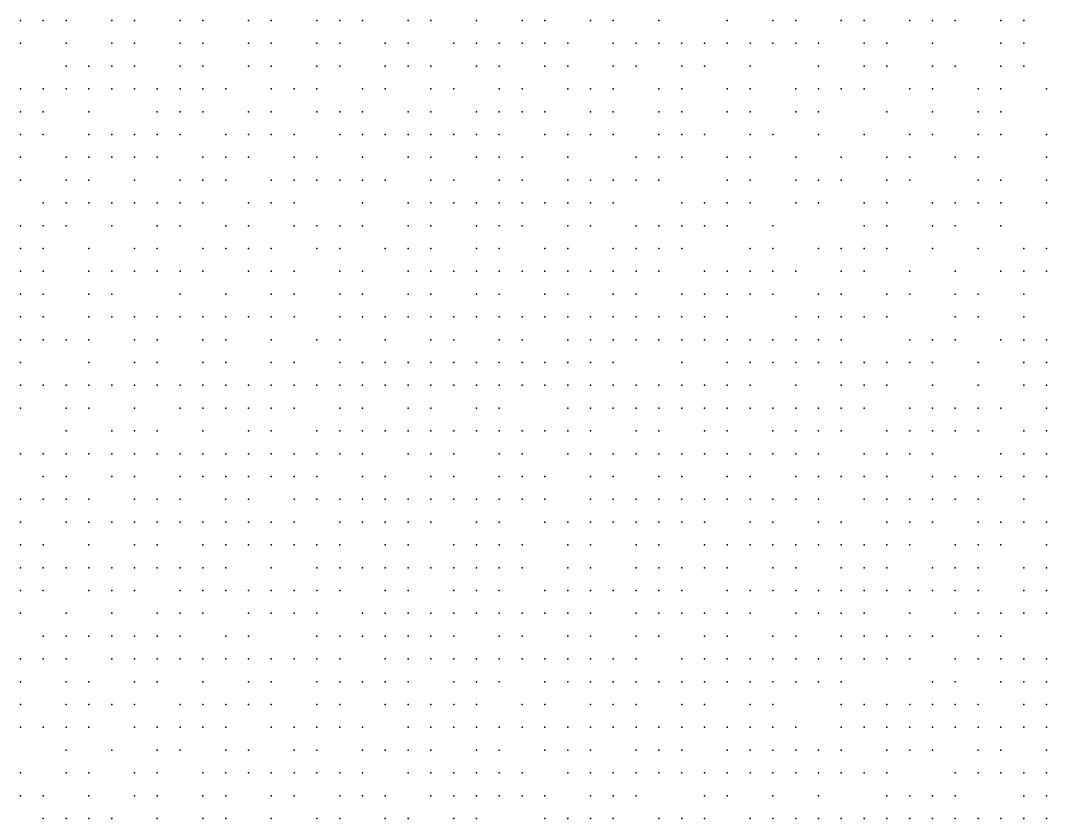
# Model space of a CAD drawing. Extents: x 429 to 793, y 817 to 1241.
# Drawn here: x 543.98 to 576.83, y 870.63 to 896.18 of the extents above; entities that cross this region are included whole.
import ezdxf

# ---------------------------------------------------------------- set-up
doc = ezdxf.new("R2010")
doc.units = 0

msp = doc.modelspace()

# ---------------------------------------------------------------- linework, layer by layer
for p in [(543.98, 896.18, 185.505), (544.71, 896.18, 185.93), (545.44, 896.18, 186.355), (546.9, 896.18, 187.21), (547.63, 896.18, 187.64), (549.09, 896.18, 188.5), (549.82, 896.18, 189.41), (551.28, 896.18, 190.195), (552.01, 896.18, 190.777), (553.47, 896.18, 191.712), (554.2, 896.18, 192.169), (554.93, 896.18, 192.627), (556.39, 896.18, 193.632), (557.12, 896.18, 194.01), (558.58, 896.18, 195.313), (560.04, 896.18, 196.151), (560.77, 896.18, 196.653), (562.23, 896.18, 197.673), (562.96, 896.18, 198.057), (564.42, 896.18, 199.219), (566.61, 896.18, 200.567), (568.07, 896.18, 201.562), (568.8, 896.18, 202.06), (570.26, 896.18, 203.122), (570.99, 896.18, 203.617), (572.45, 896.18, 204.607), (573.18, 896.18, 205.025), (573.91, 896.18, 205.443), (575.37, 896.18, 206.348), (576.1, 896.18, 206.92), (543.98, 895.45, 184.89), (545.44, 895.45, 185.872), (546.9, 895.45, 186.915), (547.63, 895.45, 187.466), (549.09, 895.45, 188.558), (549.82, 895.45, 188.617), (551.28, 895.45, 189.85), (552.01, 895.45, 190.372), (553.47, 895.45, 191.215), (554.2, 895.45, 191.673), (555.66, 895.45, 192.633), (556.39, 895.45, 193.135), (557.85, 895.45, 194.14), (558.58, 895.45, 194.642), (559.31, 895.45, 195.145), (560.04, 895.45, 195.647), (560.77, 895.45, 196.358), (561.5, 895.45, 196.66), (562.96, 895.45, 197.68), (563.69, 895.45, 198.704), (564.42, 895.45, 198.682), (565.15, 895.45, 199.175), (565.88, 895.45, 199.667), (566.61, 895.45, 200.257), (567.34, 895.45, 200.658), (568.07, 895.45, 201.155), (568.8, 895.45, 201.652), (569.53, 895.45, 202.15), (570.99, 895.45, 203.14), (571.72, 895.45, 203.635), (573.18, 895.45, 204.548), (575.37, 895.45, 206.3), (576.1, 895.45, 206.626), (545.44, 894.72, 185.82), (546.17, 894.72, 186.247), (546.9, 894.72, 186.675), (547.63, 894.72, 186.983), (549.09, 894.72, 188.133), (549.82, 894.72, 188.675), (551.28, 894.72, 189.803), (552.01, 894.72, 190.248), (553.47, 894.72, 191.031), (554.2, 894.72, 191.617), (555.66, 894.72, 192.365), (556.39, 894.72, 193.122), (557.12, 894.72, 193.62), (558.58, 894.72, 194.75), (559.31, 894.72, 195.253), (560.77, 894.72, 195.963), (561.5, 894.72, 196.775), (562.96, 894.72, 197.773), (563.69, 894.72, 198.245), (565.15, 894.72, 199.23), (565.88, 894.72, 199.723), (567.34, 894.72, 200.45), (569.53, 894.72, 201.687), (570.99, 894.72, 202.643), (571.72, 894.72, 203.138), (573.18, 894.72, 204.355), (573.91, 894.72, 204.965), (575.37, 894.72, 205.8), (576.1, 894.72, 206.21), (543.98, 893.99, 184.218), (544.71, 893.99, 184.779), (545.44, 893.99, 184.807), (546.17, 893.99, 185.768), (546.9, 893.99, 186.195), (547.63, 893.99, 186.622), (548.36, 893.99, 187.05), (549.09, 893.99, 187.592), (549.82, 893.99, 187.93), (550.55, 893.99, 188.37), (552.01, 893.99, 189.752), (552.74, 893.99, 190.197), (553.47, 893.99, 190.518), (554.93, 893.99, 191.773), (555.66, 893.99, 192.105), (557.12, 893.99, 193.1), (557.85, 893.99, 193.598), (559.31, 893.99, 194.857), (560.04, 893.99, 195.36), (561.5, 893.99, 196.38), (562.23, 893.99, 196.868), (562.96, 893.99, 197.355), (564.42, 893.99, 198.3), (565.15, 893.99, 198.793), (566.61, 893.99, 199.916), (567.34, 893.99, 200.28), (568.8, 893.99, 201.225), (569.53, 893.99, 201.685), (570.26, 893.99, 202.145), (570.99, 893.99, 202.64), (572.45, 893.99, 203.745), (573.18, 893.99, 203.858), (574.64, 893.99, 204.885), (575.37, 893.99, 205.303), (576.83, 893.99, 206.378), (543.98, 893.26, 183.685), (544.71, 893.26, 183.713), (546.17, 893.26, 185.064), (548.36, 893.26, 186.961), (549.09, 893.26, 187.095), (549.82, 893.26, 187.667), (551.28, 893.26, 188.843), (552.01, 893.26, 189.255), (553.47, 893.26, 190.145), (554.2, 893.26, 190.59), (554.93, 893.26, 191.088), (556.39, 893.26, 192.082), (557.12, 893.26, 192.58), (558.58, 893.26, 193.575), (559.31, 893.26, 194.463), (560.04, 893.26, 195.173), (560.77, 893.26, 195.475), (562.23, 893.26, 196.45), (562.96, 893.26, 196.938), (564.42, 893.26, 197.883), (565.15, 893.26, 198.355), (566.61, 893.26, 199.479), (567.34, 893.26, 199.817), (568.8, 893.26, 200.763), (569.53, 893.26, 201.223), (571.72, 893.26, 203.135), (573.18, 893.26, 203.97), (574.64, 893.26, 204.805), (575.37, 893.26, 205.205), (543.98, 892.53, 183.315), (544.71, 892.53, 183.74), (546.17, 892.53, 185.127), (546.9, 892.53, 185.552), (547.63, 892.53, 185.977), (548.36, 892.53, 186.424), (549.09, 892.53, 187.14), (550.55, 892.53, 187.757), (551.28, 892.53, 188.317), (552.01, 892.53, 188.91), (552.74, 892.53, 189.619), (554.2, 892.53, 190.68), (554.93, 892.53, 191.313), (555.66, 892.53, 191.403), (556.39, 892.53, 192.037), (557.12, 892.53, 192.64), (557.85, 892.53, 192.7), (558.58, 892.53, 193.665), (559.31, 892.53, 194.14), (560.77, 892.53, 195.113), (561.5, 892.53, 195.545), (562.23, 892.53, 196.033), (562.96, 892.53, 196.691), (564.42, 892.53, 197.465), (565.15, 892.53, 197.938), (565.88, 892.53, 198.41), (567.34, 892.53, 199.355), (568.07, 892.53, 199.828), (569.53, 892.53, 200.76), (570.99, 892.53, 202.142), (572.45, 892.53, 203.055), (573.18, 892.53, 203.473), (574.64, 892.53, 204.307), (575.37, 892.53, 204.708), (576.83, 892.53, 205.894), (543.98, 891.8, 182.769), (545.44, 891.8, 183.763), (546.17, 891.8, 184.322), (546.9, 891.8, 185.015), (547.63, 891.8, 185.47), (548.36, 891.8, 185.887), (549.82, 891.8, 186.783), (550.55, 891.8, 187.79), (551.28, 891.8, 188.35), (552.74, 891.8, 189.096), (553.47, 891.8, 189.543), (554.93, 891.8, 190.77), (556.39, 891.8, 191.493), (557.12, 891.8, 192.157), (558.58, 891.8, 193.235), (559.31, 891.8, 193.71), (560.04, 891.8, 194.195), (561.5, 891.8, 195.6), (563.69, 891.8, 197.033), (564.42, 891.8, 197.505), (565.15, 891.8, 197.973), (566.61, 891.8, 198.905), (567.34, 891.8, 199.378), (568.8, 891.8, 200.457), (570.26, 891.8, 201.22), (571.72, 891.8, 202.14), (572.45, 891.8, 202.557), (573.91, 891.8, 203.393), (574.64, 891.8, 203.81), (576.83, 891.8, 205.507), (543.98, 891.07, 182.226), (545.44, 891.07, 183.513), (546.17, 891.07, 183.785), (547.63, 891.07, 184.933), (549.09, 891.07, 186.247), (549.82, 891.07, 186.697), (550.55, 891.07, 187.28), (552.01, 891.07, 188.44), (552.74, 891.07, 189.02), (553.47, 891.07, 189.503), (554.2, 891.07, 189.985), (554.93, 891.07, 190.467), (555.66, 891.07, 190.95), (557.12, 891.07, 191.855), (557.85, 891.07, 192.33), (559.31, 891.07, 193.28), (560.04, 891.07, 193.765), (561.5, 891.07, 194.735), (562.23, 891.07, 195.223), (562.96, 891.07, 195.997), (563.69, 891.07, 196.6), (564.42, 891.07, 197.068), (566.61, 891.07, 198.455), (567.34, 891.07, 198.928), (568.8, 891.07, 200.163), (569.53, 891.07, 200.77), (570.26, 891.07, 201.23), (571.72, 891.07, 202.1), (572.45, 891.07, 202.528), (574.64, 891.07, 203.921), (575.37, 891.07, 204.21), (576.83, 891.07, 205.01), (544.71, 890.34, 182.54), (545.44, 890.34, 182.97), (546.17, 890.34, 183.807), (546.9, 890.34, 184.367), (547.63, 890.34, 184.397), (548.36, 890.34, 185.263), (549.09, 890.34, 185.713), (549.82, 890.34, 186.163), (551.28, 890.34, 187.33), (552.01, 890.34, 187.91), (552.74, 890.34, 188.49), (554.93, 890.34, 189.931), (556.39, 890.34, 191.425), (557.12, 890.34, 191.9), (557.85, 890.34, 192.375), (558.58, 890.34, 192.85), (559.31, 890.34, 193.335), (560.04, 890.34, 193.82), (560.77, 890.34, 194.305), (561.5, 890.34, 194.79), (562.23, 890.34, 195.393), (562.96, 890.34, 195.725), (565.15, 890.34, 197.098), (565.88, 890.34, 197.557), (566.61, 890.34, 198.018), (567.34, 890.34, 198.478), (568.8, 890.34, 199.713), (569.53, 890.34, 199.85), (570.99, 890.34, 201.2), (571.72, 890.34, 201.62), (573.18, 890.34, 202.488), (573.91, 890.34, 202.915), (574.64, 890.34, 203.453), (575.37, 890.34, 204.143), (576.83, 890.34, 204.938), (543.98, 889.61, 181.543), (544.71, 889.61, 181.661), (545.44, 889.61, 182.462), (546.9, 889.61, 183.83), (548.36, 889.61, 184.73), (549.09, 889.61, 185.18), (550.55, 889.61, 186.08), (551.28, 889.61, 187.063), (552.74, 889.61, 187.96), (553.47, 889.61, 188.603), (554.2, 889.61, 189.19), (554.93, 889.61, 189.374), (556.39, 889.61, 190.853), (557.12, 889.61, 191.035), (558.58, 889.61, 192.418), (559.31, 889.61, 192.776), (560.04, 889.61, 193.387), (561.5, 889.61, 194.345), (562.23, 889.61, 194.807), (563.69, 889.61, 196.192), (564.42, 889.61, 196.66), (565.15, 889.61, 197.12), (565.88, 889.61, 197.58), (566.61, 889.61, 198.04), (568.07, 889.61, 199.107), (570.99, 889.61, 200.73), (571.72, 889.61, 201.15), (573.18, 889.61, 202.448), (573.91, 889.61, 202.875), (575.37, 889.61, 203.675), (543.98, 888.88, 181.094), (544.71, 888.88, 181.837), (546.17, 888.88, 182.697), (547.63, 888.88, 183.875), (548.36, 888.88, 184.467), (549.82, 888.88, 185.645), (550.55, 888.88, 185.66), (551.28, 888.88, 186.53), (552.01, 888.88, 186.98), (553.47, 888.88, 188.355), (554.2, 888.88, 188.817), (555.66, 888.88, 189.837), (556.39, 888.88, 190.297), (557.12, 888.88, 190.757), (558.58, 888.88, 192.164), (559.31, 888.88, 192.343), (560.77, 888.88, 193.427), (561.5, 888.88, 193.9), (562.96, 888.88, 194.825), (563.69, 888.88, 195.742), (564.42, 888.88, 196.21), (565.15, 888.88, 196.523), (567.34, 888.88, 198.033), (568.07, 888.88, 198.472), (569.53, 888.88, 199.82), (570.26, 888.88, 200.26), (570.99, 888.88, 200.382), (571.72, 888.88, 200.68), (573.18, 888.88, 201.98), (574.64, 888.88, 202.807), (576.1, 888.88, 203.598), (576.83, 888.88, 203.992), (543.98, 888.15, 180.84), (544.71, 888.15, 181.27), (546.17, 888.15, 182.13), (546.9, 888.15, 183.144), (547.63, 888.15, 183.592), (548.36, 888.15, 183.898), (549.09, 888.15, 184.49), (549.82, 888.15, 185.09), (551.28, 888.15, 186.409), (552.01, 888.15, 186.857), (552.74, 888.15, 187.455), (554.2, 888.15, 188.38), (554.93, 888.15, 189.28), (556.39, 888.15, 190.2), (557.12, 888.15, 190.66), (557.85, 888.15, 191.12), (558.58, 888.15, 191.732), (559.31, 888.15, 192.065), (560.04, 888.15, 192.51), (560.77, 888.15, 192.982), (561.5, 888.15, 193.455), (562.23, 888.15, 193.917), (562.96, 888.15, 194.38), (563.69, 888.15, 195.31), (564.42, 888.15, 195.917), (565.88, 888.15, 196.68), (566.61, 888.15, 197.122), (567.34, 888.15, 197.565), (568.07, 888.15, 197.997), (568.8, 888.15, 198.891), (570.26, 888.15, 199.785), (570.99, 888.15, 199.907), (572.45, 888.15, 201.045), (573.91, 888.15, 201.94), (575.37, 888.15, 202.73), (576.1, 888.15, 203.125), (576.83, 888.15, 203.52), (543.98, 887.42, 179.697), (544.71, 887.42, 180.41), (546.17, 887.42, 182.142), (546.9, 887.42, 182.153), (549.09, 887.42, 184.505), (550.55, 887.42, 185.388), (552.01, 887.42, 186.283), (552.74, 887.42, 186.738), (554.2, 887.42, 187.943), (554.93, 887.42, 188.405), (556.39, 887.42, 189.763), (557.12, 887.42, 190.223), (558.58, 887.42, 191.145), (559.31, 887.42, 191.617), (560.77, 887.42, 193.01), (561.5, 887.42, 193.472), (562.96, 887.42, 194.398), (563.69, 887.42, 194.86), (565.15, 887.42, 195.77), (565.88, 887.42, 196.212), (566.61, 887.42, 196.655), (567.34, 887.42, 197.098), (568.07, 887.42, 197.53), (569.53, 887.42, 198.863), (570.26, 887.42, 199.432), (571.72, 887.42, 200.15), (572.45, 887.42, 200.747), (573.91, 887.42, 201.882), (574.64, 887.42, 202.292), (576.1, 887.42, 203.052), (543.98, 886.69, 179.555), (544.71, 886.69, 180.41), (546.17, 886.69, 181.568), (546.9, 886.69, 182.165), (547.63, 886.69, 182.898), (548.36, 886.69, 183.343), (549.09, 886.69, 183.93), (549.82, 886.69, 184.523), (550.55, 886.69, 185.262), (551.28, 886.69, 185.71), (552.01, 886.69, 186.165), (552.74, 886.69, 186.62), (554.2, 886.69, 187.505), (554.93, 886.69, 188.566), (555.66, 886.69, 188.883), (556.39, 886.69, 189.337), (557.12, 886.69, 189.78), (557.85, 886.69, 190.235), (558.58, 886.69, 190.702), (559.31, 886.69, 191.17), (560.04, 886.69, 192.09), (560.77, 886.69, 192.562), (561.5, 886.69, 193.328), (562.23, 886.69, 193.647), (562.96, 886.69, 193.95), (563.69, 886.69, 194.41), (564.42, 886.69, 195.303), (565.15, 886.69, 195.745), (565.88, 886.69, 196.188), (566.61, 886.69, 196.63), (568.8, 886.69, 197.962), (569.53, 886.69, 198.395), (570.26, 886.69, 198.957), (570.99, 886.69, 199.553), (571.72, 886.69, 199.68), (573.91, 886.69, 201.398), (574.64, 886.69, 201.824), (576.1, 886.69, 202.643), (543.98, 885.96, 178.896), (544.71, 885.96, 179.982), (545.44, 885.96, 180.41), (546.17, 885.96, 180.995), (547.63, 885.96, 182.322), (548.36, 885.96, 182.767), (549.82, 885.96, 183.94), (550.55, 885.96, 184.533), (552.01, 885.96, 185.733), (553.47, 885.96, 187.075), (554.2, 885.96, 187.53), (555.66, 885.96, 188.44), (557.12, 885.96, 189.793), (557.85, 885.96, 190.26), (559.31, 885.96, 191.195), (560.04, 885.96, 191.668), (561.5, 885.96, 192.433), (562.23, 885.96, 193.04), (562.96, 885.96, 193.5), (563.69, 885.96, 193.96), (564.42, 885.96, 194.853), (565.15, 885.96, 195.295), (565.88, 885.96, 195.738), (566.61, 885.96, 196.18), (567.34, 885.96, 196.907), (568.07, 885.96, 197.495), (568.8, 885.96, 197.928), (569.53, 885.96, 198.36), (570.26, 885.96, 198.785), (572.45, 885.96, 200.105), (573.18, 885.96, 200.53), (573.91, 885.96, 200.927), (575.37, 885.96, 202.176), (576.1, 885.96, 202.585), (576.83, 885.96, 202.674), (543.98, 885.23, 178.994), (546.17, 885.23, 180.397), (547.63, 885.23, 181.745), (548.36, 885.23, 182.19), (549.82, 885.23, 183.652), (550.55, 885.23, 183.95), (552.01, 885.23, 185.15), (552.74, 885.23, 185.745), (554.2, 885.23, 187.095), (554.93, 885.23, 187.547), (555.66, 885.23, 188.003), (556.39, 885.23, 188.457), (557.12, 885.23, 189.35), (557.85, 885.23, 189.818), (558.58, 885.23, 190.285), (559.31, 885.23, 190.753), (560.04, 885.23, 191.22), (560.77, 885.23, 192.13), (561.5, 885.23, 192.59), (562.23, 885.23, 193.05), (562.96, 885.23, 193.51), (565.15, 885.23, 194.845), (566.61, 885.23, 195.73), (567.34, 885.23, 196.457), (568.07, 885.23, 196.595), (568.8, 885.23, 197.478), (569.53, 885.23, 197.913), (570.26, 885.23, 198.344), (570.99, 885.23, 198.773), (571.72, 885.23, 199.635), (572.45, 885.23, 200.06), (573.18, 885.23, 200.457), (574.64, 885.23, 200.855), (576.1, 885.23, 202.207), (576.83, 885.23, 202.763), (543.98, 884.5, 178.763), (544.71, 884.5, 179.19), (545.44, 884.5, 179.635), (546.17, 884.5, 180.385), (546.9, 884.5, 180.983), (547.63, 884.5, 181.58), (548.36, 884.5, 182.18), (549.09, 884.5, 182.17), (549.82, 884.5, 183.518), (550.55, 884.5, 183.96), (551.28, 884.5, 184.555), (552.01, 884.5, 184.875), (552.74, 884.5, 185.767), (553.47, 884.5, 186.225), (554.2, 884.5, 186.677), (554.93, 884.5, 187.113), (555.66, 884.5, 187.565), (556.39, 884.5, 188.02), (557.12, 884.5, 189.078), (557.85, 884.5, 189.244), (558.58, 884.5, 190.013), (559.31, 884.5, 190.315), (560.04, 884.5, 190.773), (560.77, 884.5, 191.68), (561.5, 884.5, 192.14), (562.23, 884.5, 192.6), (562.96, 884.5, 193.06), (563.69, 884.5, 193.503), (564.42, 884.5, 194.395), (565.15, 884.5, 194.837), (565.88, 884.5, 195.28), (566.61, 884.5, 195.868), (567.34, 884.5, 196.148), (568.8, 884.5, 197.03), (570.26, 884.5, 198.328), (570.99, 884.5, 198.757), (571.72, 884.5, 199.186), (573.18, 884.5, 199.732), (574.64, 884.5, 200.807), (576.1, 884.5, 201.65), (576.83, 884.5, 202.03), (543.98, 883.77, 178.152), (545.44, 883.77, 179.025), (546.17, 883.77, 179.47), (547.63, 883.77, 180.97), (549.09, 883.77, 182.16), (549.82, 883.77, 182.908), (550.55, 883.77, 183.353), (551.28, 883.77, 183.96), (552.01, 883.77, 184.418), (552.74, 883.77, 185.333), (554.2, 883.77, 186.242), (554.93, 883.77, 187.13), (556.39, 883.77, 188.038), (557.12, 883.77, 188.641), (558.58, 883.77, 189.41), (559.31, 883.77, 190.325), (561.5, 883.77, 191.693), (562.23, 883.77, 192.152), (562.96, 883.77, 192.758), (563.69, 883.77, 193.352), (564.42, 883.77, 193.945), (565.15, 883.77, 194.387), (565.88, 883.77, 194.83), (566.61, 883.77, 195.265), (567.34, 883.77, 195.7), (568.07, 883.77, 196.583), (568.8, 883.77, 197.018), (569.53, 883.77, 197.445), (570.26, 883.77, 197.872), (570.99, 883.77, 198.312), (572.45, 883.77, 199.287), (573.18, 883.77, 199.848), (573.91, 883.77, 199.965), (574.64, 883.77, 200.527), (575.37, 883.77, 201.212), (576.83, 883.77, 201.995), (545.44, 883.04, 178.553), (546.9, 883.04, 179.915), (547.63, 883.04, 180.96), (548.36, 883.04, 181.25), (549.82, 883.04, 182.302), (551.28, 883.04, 183.202), (552.01, 883.04, 183.96), (553.47, 883.04, 185.482), (554.2, 883.04, 186.088), (554.93, 883.04, 186.238), (555.66, 883.04, 187.148), (556.39, 883.04, 187.6), (557.12, 883.04, 188.058), (557.85, 883.04, 188.515), (558.58, 883.04, 189.42), (559.31, 883.04, 189.878), (560.04, 883.04, 190.337), (560.77, 883.04, 191.245), (561.5, 883.04, 191.705), (562.23, 883.04, 192.165), (563.69, 883.04, 193.05), (564.42, 883.04, 193.643), (565.88, 883.04, 194.393), (566.61, 883.04, 195.262), (568.07, 883.04, 196.135), (568.8, 883.04, 196.57), (569.53, 883.04, 196.997), (570.26, 883.04, 197.425), (571.72, 883.04, 198.3), (572.45, 883.04, 198.842), (573.18, 883.04, 199.403), (573.91, 883.04, 199.527), (574.64, 883.04, 200.37), (576.1, 883.04, 201.155), (576.83, 883.04, 201.558), (543.98, 882.31, 177.34), (544.71, 882.31, 177.933), (545.44, 882.31, 178.54), (546.17, 882.31, 179.294), (546.9, 882.31, 179.737), (547.63, 882.31, 180.342), (548.36, 882.31, 180.787), (549.09, 882.31, 181.695), (549.82, 882.31, 182.14), (550.55, 882.31, 182.595), (551.28, 882.31, 183.657), (552.01, 882.31, 183.96), (552.74, 882.31, 184.417), (553.47, 882.31, 185.024), (554.2, 882.31, 185.78), (554.93, 882.31, 186.387), (556.39, 882.31, 187.145), (557.12, 882.31, 187.603), (557.85, 882.31, 188.06), (559.31, 882.31, 189.585), (560.04, 882.31, 189.89), (561.5, 882.31, 191.258), (562.23, 882.31, 191.717), (562.96, 882.31, 192.16), (563.69, 882.31, 192.613), (564.42, 882.31, 193.503), (565.15, 882.31, 193.955), (565.88, 882.31, 194.387), (566.61, 882.31, 194.822), (567.34, 882.31, 195.258), (568.07, 882.31, 195.694), (568.8, 882.31, 196.268), (569.53, 882.31, 196.847), (570.99, 882.31, 197.852), (571.72, 882.31, 198.28), (572.45, 882.31, 198.685), (573.18, 882.31, 199.09), (575.37, 882.31, 200.337), (576.1, 882.31, 200.717), (576.83, 882.31, 201.512), (544.71, 881.58, 177.163), (545.44, 881.58, 177.605), (546.9, 881.58, 179.113), (547.63, 881.58, 179.563), (549.09, 881.58, 181.232), (549.82, 881.58, 181.827), (550.55, 881.58, 182.438), (551.28, 881.58, 183.05), (552.01, 881.58, 183.505), (552.74, 881.58, 183.96), (553.47, 881.58, 184.87), (554.93, 881.58, 185.78), (555.66, 881.58, 186.69), (557.12, 881.58, 187.605), (557.85, 881.58, 188.062), (559.31, 881.58, 189.13), (560.04, 881.58, 189.74), (560.77, 881.58, 189.895), (562.23, 881.58, 191.27), (562.96, 881.58, 191.723), (564.42, 881.58, 193.065), (565.15, 881.58, 193.518), (566.61, 881.58, 194.383), (567.34, 881.58, 194.818), (568.8, 881.58, 195.828), (569.53, 881.58, 196.407), (570.26, 881.58, 197.123), (570.99, 881.58, 197.412), (571.72, 881.58, 197.855), (573.18, 881.58, 198.686), (573.91, 881.58, 199.495), (574.64, 881.58, 199.9), (575.37, 881.58, 200.019), (576.1, 881.58, 200.28), (576.83, 881.58, 200.66), (543.98, 880.85, 176.685), (544.71, 880.85, 177.128), (545.44, 880.85, 177.57), (546.17, 880.85, 178.49), (547.63, 880.85, 179.39), (548.36, 880.85, 180.307), (549.09, 880.85, 180.753), (550.55, 880.85, 181.976), (551.28, 880.85, 182.737), (552.74, 880.85, 183.5), (553.47, 880.85, 183.952), (554.2, 880.85, 184.87), (554.93, 880.85, 185.325), (555.66, 880.85, 185.78), (556.39, 880.85, 186.693), (557.12, 880.85, 187.15), (557.85, 880.85, 187.608), (558.58, 880.85, 188.52), (559.31, 880.85, 188.675), (560.04, 880.85, 189.44), (560.77, 880.85, 190.05), (562.23, 880.85, 191.27), (562.96, 880.85, 191.723), (563.69, 880.85, 192.175), (564.42, 880.85, 192.628), (565.15, 880.85, 193.217), (565.88, 880.85, 193.512), (566.61, 880.85, 193.945), (567.34, 880.85, 194.815), (568.07, 880.85, 195.25), (568.8, 880.85, 195.677), (569.53, 880.85, 196.12), (570.99, 880.85, 196.988), (571.72, 880.85, 197.43), (572.45, 880.85, 198.284), (573.18, 880.85, 198.689), (573.91, 880.85, 199.093), (574.64, 880.85, 199.497), (576.1, 880.85, 200.257), (543.98, 880.12, 175.881), (545.44, 880.12, 177.092), (546.17, 880.12, 178.013), (546.9, 880.12, 178.772), (547.63, 880.12, 178.913), (548.36, 880.12, 179.84), (549.09, 880.12, 180.29), (549.82, 880.12, 181.208), (550.55, 880.12, 181.665), (551.28, 880.12, 182.583), (552.01, 880.12, 183.04), (552.74, 880.12, 183.492), (554.2, 880.12, 184.863), (554.93, 880.12, 185.317), (555.66, 880.12, 185.931), (556.39, 880.12, 186.237), (557.12, 880.12, 186.695), (558.58, 880.12, 188.22), (559.31, 880.12, 188.83), (560.77, 880.12, 189.44), (561.5, 880.12, 190.355), (562.23, 880.12, 190.812), (562.96, 880.12, 191.27), (563.69, 880.12, 191.723), (564.42, 880.12, 192.628), (565.15, 880.12, 192.765), (565.88, 880.12, 193.493), (567.34, 880.12, 194.378), (568.07, 880.12, 194.81), (569.53, 880.12, 195.695), (570.26, 880.12, 196.562), (571.72, 880.12, 197.432), (572.45, 880.12, 197.86), (573.18, 880.12, 198.286), (574.64, 880.12, 199.214), (575.37, 880.12, 199.736), (576.1, 880.12, 199.855), (576.83, 880.12, 200.637), (543.98, 879.39, 175.238), (544.71, 879.39, 175.685), (546.17, 879.39, 177.676), (547.63, 879.39, 179.053), (548.36, 879.39, 179.363), (549.82, 879.39, 180.26), (550.55, 879.39, 181.205), (551.28, 879.39, 181.662), (552.01, 879.39, 182.58), (552.74, 879.39, 183.033), (553.47, 879.39, 183.945), (554.2, 879.39, 184.4), (555.66, 879.39, 185.619), (556.39, 879.39, 186.232), (557.85, 879.39, 187.152), (558.58, 879.39, 187.612), (559.31, 879.39, 188.068), (560.04, 879.39, 188.982), (561.5, 879.39, 189.898), (562.23, 879.39, 190.355), (563.69, 879.39, 191.723), (564.42, 879.39, 192.175), (565.88, 879.39, 193.04), (566.61, 879.39, 193.925), (567.34, 879.39, 194.365), (568.07, 879.39, 194.818), (568.8, 879.39, 195.259), (569.53, 879.39, 195.699), (570.26, 879.39, 196.139), (570.99, 879.39, 196.58), (571.72, 879.39, 197.007), (572.45, 879.39, 197.435), (573.91, 879.39, 198.288), (574.64, 879.39, 198.693), (575.37, 879.39, 199.333), (576.83, 879.39, 200.253), (543.98, 878.66, 174.743), (544.71, 878.66, 176.132), (545.44, 878.66, 176.58), (546.17, 878.66, 177.198), (546.9, 878.66, 177.952), (547.63, 878.66, 178.397), (548.36, 878.66, 179.325), (549.09, 878.66, 179.777), (549.82, 878.66, 180.23), (550.55, 878.66, 180.717), (552.01, 878.66, 182.259), (553.47, 878.66, 183.025), (554.2, 878.66, 183.938), (554.93, 878.66, 184.543), (555.66, 878.66, 185.157), (556.39, 878.66, 185.77), (557.12, 878.66, 186.233), (557.85, 878.66, 186.695), (558.58, 878.66, 187.613), (559.31, 878.66, 188.069), (560.04, 878.66, 188.526), (561.5, 878.66, 189.898), (562.23, 878.66, 190.355), (563.69, 878.66, 191.27), (564.42, 878.66, 191.86), (565.15, 878.66, 192.45), (565.88, 878.66, 192.595), (566.61, 878.66, 193.48), (568.07, 878.66, 194.375), (568.8, 878.66, 194.826), (570.26, 878.66, 195.707), (570.99, 878.66, 196.147), (571.72, 878.66, 196.862), (573.18, 878.66, 197.863), (573.91, 878.66, 198.29), (574.64, 878.66, 198.812), (576.1, 878.66, 199.47), (576.83, 878.66, 199.867), (543.98, 877.93, 174.72), (544.71, 877.93, 175.165), (546.17, 877.93, 176.545), (546.9, 877.93, 177.47), (547.63, 877.93, 177.915), (549.09, 877.93, 179.295), (549.82, 877.93, 179.747), (550.55, 877.93, 180.688), (551.28, 877.93, 181.145), (552.01, 877.93, 181.911), (552.74, 877.93, 182.537), (553.47, 877.93, 182.99), (554.2, 877.93, 183.93), (555.66, 877.93, 184.855), (556.39, 877.93, 185.312), (557.85, 877.93, 186.237), (558.58, 877.93, 187.155), (559.31, 877.93, 188.071), (560.77, 877.93, 188.985), (561.5, 877.93, 189.138), (562.23, 877.93, 189.9), (562.96, 877.93, 190.812), (563.69, 877.93, 191.27), (564.42, 877.93, 191.71), (565.15, 877.93, 192.15), (566.61, 877.93, 193.035), (567.34, 877.93, 193.475), (568.07, 877.93, 193.93), (568.8, 877.93, 194.834), (569.53, 877.93, 195.275), (570.26, 877.93, 195.715), (570.99, 877.93, 196.288), (571.72, 877.93, 196.429), (572.45, 877.93, 197.143), (573.18, 877.93, 197.43), (573.91, 877.93, 197.878), (574.64, 877.93, 198.3), (576.1, 877.93, 199.482), (576.83, 877.93, 199.485), (543.98, 877.2, 173.75), (545.44, 877.2, 175.125), (546.9, 877.2, 176.51), (548.36, 877.2, 178.502), (549.09, 877.2, 178.812), (549.82, 877.2, 179.265), (551.28, 877.2, 180.658), (552.01, 877.2, 181.423), (552.74, 877.2, 182.05), (553.47, 877.2, 182.677), (554.93, 877.2, 183.912), (555.66, 877.2, 184.379), (556.39, 877.2, 185.317), (557.12, 877.2, 185.78), (557.85, 877.2, 186.24), (558.58, 877.2, 186.697), (559.31, 877.2, 187.617), (560.04, 877.2, 188.075), (560.77, 877.2, 188.683), (561.5, 877.2, 189.292), (562.23, 877.2, 189.445), (563.69, 877.2, 190.82), (564.42, 877.2, 191.275), (565.15, 877.2, 191.713), (565.88, 877.2, 192.59), (566.61, 877.2, 193.03), (567.34, 877.2, 193.485), (568.8, 877.2, 194.385), (569.53, 877.2, 194.842), (570.26, 877.2, 195.283), (570.99, 877.2, 195.997), (572.45, 877.2, 197.018), (573.91, 877.2, 197.465), (574.64, 877.2, 198.31), (575.37, 877.2, 198.705), (576.1, 877.2, 199.1), (576.83, 877.2, 199.495), (544.71, 876.47, 174.64), (545.44, 876.47, 175.575), (546.17, 876.47, 176.025), (546.9, 876.47, 176.955), (547.63, 876.47, 177.4), (548.36, 876.47, 178.022), (549.09, 876.47, 178.785), (550.55, 876.47, 180.17), (551.28, 876.47, 180.797), (553.47, 876.47, 182.015), (554.2, 876.47, 182.955), (554.93, 876.47, 183.894), (555.66, 876.47, 184.361), (556.39, 876.47, 184.828), (557.12, 876.47, 185.295), (557.85, 876.47, 186.07), (559.31, 876.47, 187.16), (560.04, 876.47, 187.62), (561.5, 876.47, 188.995), (562.23, 876.47, 189.458), (563.69, 876.47, 190.37), (564.42, 876.47, 191.278), (565.88, 876.47, 192.156), (566.61, 876.47, 192.595), (568.07, 876.47, 193.347), (568.8, 876.47, 193.94), (570.26, 876.47, 194.85), (570.99, 876.47, 195.423), (571.72, 876.47, 196.158), (572.45, 876.47, 196.605), (573.18, 876.47, 197.052), (574.64, 876.47, 197.89), (575.37, 876.47, 198.315), (543.98, 875.74, 173.17), (544.71, 875.74, 174.257), (545.44, 875.74, 174.898), (546.9, 875.74, 175.99), (547.63, 875.74, 177.062), (548.36, 875.74, 177.683), (549.09, 875.74, 178.305), (549.82, 875.74, 178.75), (550.55, 875.74, 179.682), (551.28, 875.74, 180.14), (552.01, 875.74, 181.075), (552.74, 875.74, 181.527), (553.47, 875.74, 182.467), (554.2, 875.74, 182.932), (555.66, 875.74, 183.876), (556.39, 875.74, 184.343), (557.12, 875.74, 185.44), (557.85, 875.74, 185.585), (558.58, 875.74, 186.36), (559.31, 875.74, 186.675), (560.04, 875.74, 187.147), (560.77, 875.74, 188.082), (561.5, 875.74, 188.545), (562.23, 875.74, 189.008), (562.96, 875.74, 189.92), (563.69, 875.74, 190.375), (565.15, 875.74, 191.282), (565.88, 875.74, 191.721), (566.61, 875.74, 192.16), (567.34, 875.74, 192.912), (568.07, 875.74, 193.505), (568.8, 875.74, 193.96), (569.53, 875.74, 194.428), (570.26, 875.74, 194.88), (570.99, 875.74, 195.32), (571.72, 875.74, 195.76), (572.45, 875.74, 196.2), (573.91, 875.74, 197.478), (574.64, 875.74, 197.902), (575.37, 875.74, 198.327), (576.1, 875.74, 198.715), (576.83, 875.74, 199.227), (543.98, 875.01, 173.103), (545.44, 875.01, 174.515), (546.17, 875.01, 175.157), (547.63, 875.01, 176.44), (548.36, 875.01, 177.33), (549.82, 875.01, 178.262), (551.28, 875.01, 180.11), (552.01, 875.01, 180.57), (553.47, 875.01, 181.49), (554.2, 875.01, 182.445), (554.93, 875.01, 182.91), (555.66, 875.01, 183.863), (556.39, 875.01, 184.325), (557.85, 875.01, 185.73), (558.58, 875.01, 186.202), (559.31, 875.01, 186.675), (560.77, 875.01, 188.083), (561.5, 875.01, 188.545), (562.23, 875.01, 189.008), (562.96, 875.01, 189.47), (563.69, 875.01, 189.925), (564.42, 875.01, 190.83), (565.15, 875.01, 191.285), (565.88, 875.01, 191.725), (566.61, 875.01, 192.318), (567.34, 875.01, 192.477), (568.07, 875.01, 193.07), (568.8, 875.01, 193.538), (569.53, 875.01, 194.005), (570.26, 875.01, 194.888), (573.18, 875.01, 196.787), (573.91, 875.01, 197.065), (575.37, 875.01, 198.33), (576.1, 875.01, 198.725), (576.83, 875.01, 199.092), (543.98, 874.28, 172.59), (545.44, 874.28, 173.992), (546.17, 874.28, 174.955), (546.9, 874.28, 175.395), (547.63, 874.28, 176.388), (549.09, 874.28, 177.775), (549.82, 874.28, 178.22), (550.55, 874.28, 179.158), (551.28, 874.28, 179.608), (552.01, 874.28, 180.08), (553.47, 874.28, 181.637), (554.2, 874.28, 181.783), (555.66, 874.28, 183.375), (556.39, 874.28, 183.84), (557.12, 874.28, 184.312), (557.85, 874.28, 185.257), (558.58, 874.28, 185.73), (560.04, 874.28, 187.147), (560.77, 874.28, 187.62), (562.23, 874.28, 188.545), (562.96, 874.28, 189.157), (563.69, 874.28, 189.768), (565.15, 874.28, 190.835), (565.88, 874.28, 191.29), (567.34, 874.28, 192.647), (568.07, 874.28, 193.115), (570.26, 874.28, 194.465), (570.99, 874.28, 194.925), (571.72, 874.28, 195.79), (572.45, 874.28, 196.23), (573.18, 874.28, 196.377), (573.91, 874.28, 196.933), (574.64, 874.28, 197.08), (576.1, 874.28, 198.34), (576.83, 874.28, 198.743), (543.98, 873.55, 172.06), (544.71, 873.55, 173.03), (545.44, 873.55, 173.47), (546.17, 873.55, 174.432), (547.63, 873.55, 175.853), (548.36, 873.55, 176.794), (549.09, 873.55, 177.252), (549.82, 873.55, 177.71), (550.55, 873.55, 178.67), (552.01, 873.55, 180.057), (552.74, 873.55, 180.51), (553.47, 873.55, 181.293), (554.2, 873.55, 181.93), (554.93, 873.55, 182.567), (556.39, 873.55, 183.834), (557.12, 873.55, 184.308), (557.85, 873.55, 184.785), (558.58, 873.55, 185.258), (559.31, 873.55, 185.73), (560.04, 873.55, 186.675), (560.77, 873.55, 187.147), (561.5, 873.55, 188.082), (562.23, 873.55, 188.545), (562.96, 873.55, 188.694), (563.69, 873.55, 189.306), (564.42, 873.55, 190.067), (565.15, 873.55, 190.372), (565.88, 873.55, 190.85), (566.61, 873.55, 191.787), (567.34, 873.55, 192.225), (568.07, 873.55, 192.692), (568.8, 873.55, 193.582), (570.26, 873.55, 194.043), (570.99, 873.55, 194.94), (571.72, 873.55, 195.38), (572.45, 873.55, 195.82), (573.18, 873.55, 195.967), (573.91, 873.55, 196.67), (574.64, 873.55, 197.227), (575.37, 873.55, 197.505), (576.1, 873.55, 197.965), (576.83, 873.55, 198.415), (545.44, 872.82, 173.383), (546.9, 872.82, 174.808), (548.36, 872.82, 176.284), (549.09, 872.82, 176.742), (550.55, 872.82, 177.97), (551.28, 872.82, 178.61), (552.74, 872.82, 180.02), (553.47, 872.82, 180.657), (554.93, 872.82, 181.92), (555.66, 872.82, 182.875), (556.39, 872.82, 183.35), (557.12, 872.82, 183.828), (558.58, 872.82, 185.25), (559.31, 872.82, 185.885), (560.77, 872.82, 186.675), (561.5, 872.82, 187.62), (562.23, 872.82, 188.082), (563.69, 872.82, 189.455), (564.42, 872.82, 189.932), (565.15, 872.82, 190.41), (566.61, 872.82, 191.34), (567.34, 872.82, 192.245), (568.07, 872.82, 192.702), (568.8, 872.82, 193.16), (569.53, 872.82, 193.62), (570.26, 872.82, 194.08), (571.72, 872.82, 194.97), (572.45, 872.82, 195.557), (573.18, 872.82, 196.113), (574.64, 872.82, 197.13), (575.37, 872.82, 197.59), (576.83, 872.82, 198.46), (543.98, 872.09, 171.443), (545.44, 872.09, 172.855), (546.17, 872.09, 173.823), (547.63, 872.09, 175.265), (548.36, 872.09, 175.723), (549.82, 872.09, 177.33), (550.55, 872.09, 178.1), (551.28, 872.09, 178.74), (552.01, 872.09, 179.518), (552.74, 872.09, 179.998), (553.47, 872.09, 180.476), (554.2, 872.09, 180.965), (554.93, 872.09, 181.438), (556.39, 872.09, 182.867), (557.12, 872.09, 183.825), (557.85, 872.09, 184.296), (558.58, 872.09, 184.77), (559.31, 872.09, 185.405), (560.04, 872.09, 186.195), (561.5, 872.09, 187.147), (562.23, 872.09, 188.232), (562.96, 872.09, 188.098), (563.69, 872.09, 189.015), (564.42, 872.09, 189.492), (565.15, 872.09, 189.97), (565.88, 872.09, 190.9), (566.61, 872.09, 191.39), (567.34, 872.09, 191.827), (568.07, 872.09, 192.285), (568.8, 872.09, 192.91), (569.53, 872.09, 193.495), (570.26, 872.09, 193.663), (570.99, 872.09, 194.54), (571.72, 872.09, 195), (573.91, 872.09, 196.295), (574.64, 872.09, 196.755), (575.37, 872.09, 197.215), (576.1, 872.09, 198.04), (576.83, 872.09, 198.49), (543.98, 871.36, 170.913), (544.71, 871.36, 171.355), (546.17, 871.36, 173.424), (547.63, 871.36, 174.867), (548.36, 871.36, 175.195), (549.82, 871.36, 176.637), (550.55, 871.36, 177.598), (552.01, 871.36, 179.015), (552.74, 871.36, 179.49), (554.2, 871.36, 180.932), (554.93, 871.36, 181.91), (555.66, 871.36, 182.385), (557.12, 871.36, 183.342), (557.85, 871.36, 183.818), (558.58, 871.36, 184.925), (559.31, 871.36, 185.56), (560.04, 871.36, 185.715), (560.77, 871.36, 186.667), (562.23, 871.36, 187.652), (562.96, 871.36, 188.575), (563.69, 871.36, 189.052), (565.88, 871.36, 190.46), (566.61, 871.36, 190.95), (568.07, 871.36, 192.325), (569.53, 871.36, 193.077), (571.72, 871.36, 194.674), (572.45, 871.36, 195.407), (573.18, 871.36, 195.92), (573.91, 871.36, 196.38), (576.1, 871.36, 197.665), (576.83, 871.36, 198.115), (544.71, 870.63, 171.253), (545.44, 870.63, 172.24), (546.17, 870.63, 172.897), (546.9, 870.63, 173.685), (548.36, 870.63, 175.13), (549.82, 870.63, 176.603), (550.55, 870.63, 177.095), (552.01, 870.63, 178.512), (553.47, 870.63, 179.965), (554.2, 870.63, 180.432), (555.66, 870.63, 182.21), (556.39, 870.63, 182.86), (557.85, 870.63, 183.81), (558.58, 870.63, 184.762), (560.77, 870.63, 186.202), (561.5, 870.63, 186.69), (562.23, 870.63, 187.672), (562.96, 870.63, 188.143), (564.42, 870.63, 189.53), (565.15, 870.63, 190.02), (565.88, 870.63, 190.51), (567.34, 870.63, 191.45), (568.07, 870.63, 191.908), (568.8, 870.63, 192.66), (569.53, 870.63, 193.245), (570.26, 870.63, 193.552), (570.99, 870.63, 193.878), (571.72, 870.63, 194.348), (572.45, 870.63, 195.097), (573.18, 870.63, 195.455), (573.91, 870.63, 196.172), (574.64, 870.63, 196.84), (575.37, 870.63, 197.009), (576.1, 870.63, 197.29), (576.83, 870.63, 197.74)]:
    msp.add_point(p)

doc.saveas('drawing.dxf')
